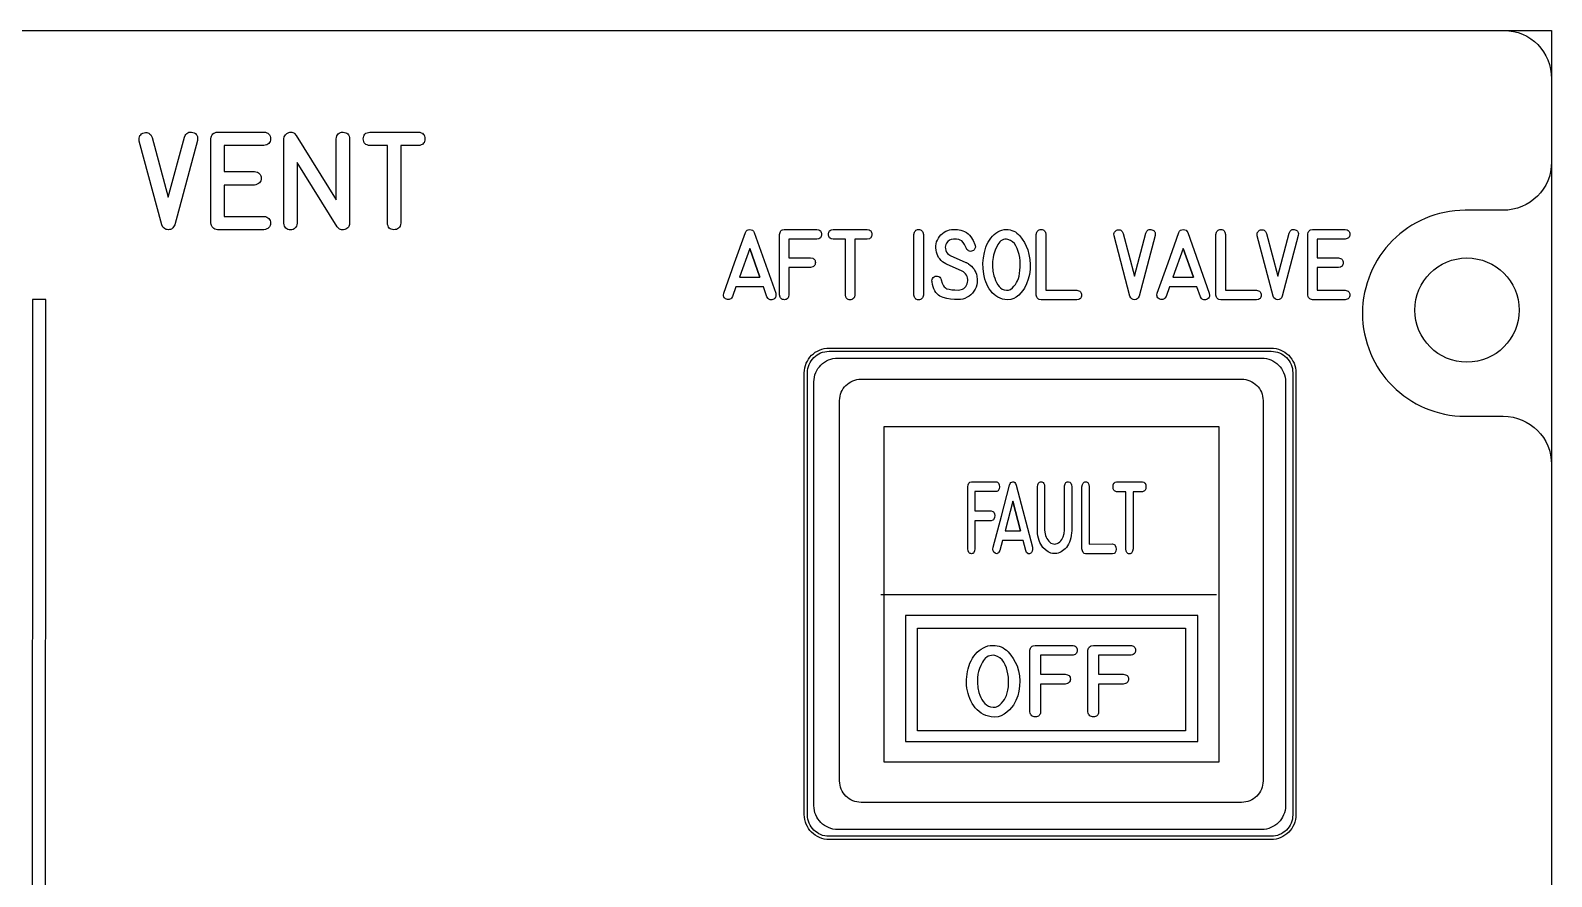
# Model space of a CAD drawing. Extents: x 27 to 704, y 10 to 614.
# Drawn here: x 631.7 to 704.3, y 268.7 to 309.1 of the extents above; entities that cross this region are included whole.
import ezdxf

# ---------------------------------------------------------------- set-up
doc = ezdxf.new("R2010")
doc.units = 0
for name, color, linetype in [('_BACKPANEL', 5, 'CONTINUOUS'), ('_ENGRAVING', 105, 'CONTINUOUS'), ('_LABELS', 30, 'CONTINUOUS'), ('_TOPLAYER', 1, 'CONTINUOUS')]:
    doc.layers.add(name, color=color, linetype=linetype)

msp = doc.modelspace()

# ---------------------------------------------------------------- linework, layer by layer
at = {"layer": '_BACKPANEL'}
for points in [[(704.25, 184.12), (704.25, 181.607), (559.25, 181.485), (559.25, 181.543), (559.25, 201.992), (559.25, 215.381), (559.25, 268.938), (559.25, 295.716), (559.25, 309.105), (704.25, 309.105), (704.25, 295.716), (704.25, 268.938), (704.25, 215.381), (704.25, 201.992)], [(700.214, 293.268), (699.959, 293.281), (699.712, 293.319), (699.474, 293.38), (699.245, 293.464), (699.028, 293.568), (698.823, 293.693), (698.631, 293.836), (698.454, 293.997), (698.294, 294.174), (698.15, 294.365), (698.026, 294.57), (697.921, 294.788), (697.837, 295.016), (697.776, 295.255), (697.738, 295.502), (697.726, 295.756), (697.738, 296.011), (697.776, 296.258), (697.837, 296.496), (697.921, 296.725), (698.026, 296.942), (698.15, 297.147), (698.294, 297.339), (698.454, 297.516), (698.631, 297.676), (698.823, 297.82), (699.028, 297.944), (699.245, 298.049), (699.474, 298.133), (699.712, 298.194), (699.959, 298.232), (700.214, 298.245), (700.468, 298.232), (700.715, 298.194), (700.954, 298.133), (701.182, 298.049), (701.4, 297.944), (701.605, 297.82), (701.796, 297.676), (701.973, 297.516), (702.134, 297.339), (702.277, 297.147), (702.402, 296.942), (702.506, 296.725), (702.59, 296.496), (702.651, 296.258), (702.689, 296.011), (702.702, 295.756), (702.689, 295.502), (702.651, 295.255), (702.59, 295.016), (702.506, 294.788), (702.402, 294.57), (702.277, 294.365), (702.134, 294.174), (701.973, 293.997), (701.796, 293.836), (701.605, 293.693), (701.4, 293.568), (701.182, 293.464), (700.954, 293.38), (700.715, 293.319), (700.468, 293.281)], [(669.78, 293.792), (690.875, 293.792), (690.981, 293.787), (691.083, 293.771), (691.181, 293.746), (691.276, 293.712), (691.366, 293.669), (691.45, 293.617), (691.529, 293.558), (691.602, 293.492), (691.669, 293.419), (691.728, 293.34), (691.779, 293.255), (691.822, 293.165), (691.857, 293.071), (691.882, 292.972), (691.897, 292.87), (691.903, 292.765), (691.903, 271.67), (691.897, 271.564), (691.882, 271.462), (691.857, 271.364), (691.822, 271.269), (691.779, 271.179), (691.728, 271.094), (691.669, 271.015), (691.602, 270.943), (691.529, 270.876), (691.45, 270.817), (691.366, 270.766), (691.276, 270.723), (691.181, 270.688), (691.083, 270.663), (690.981, 270.648), (690.875, 270.642), (669.78, 270.642), (669.674, 270.648), (669.572, 270.663), (669.474, 270.688), (669.379, 270.723), (669.289, 270.766), (669.205, 270.817), (669.126, 270.876), (669.053, 270.943), (668.987, 271.015), (668.928, 271.094), (668.876, 271.179), (668.833, 271.269), (668.799, 271.364), (668.773, 271.462), (668.758, 271.564), (668.753, 271.67), (668.753, 292.765), (668.758, 292.87), (668.773, 292.972), (668.799, 293.071), (668.833, 293.165), (668.876, 293.255), (668.928, 293.34), (668.987, 293.419), (669.053, 293.492), (669.126, 293.558), (669.205, 293.617), (669.289, 293.669), (669.379, 293.712), (669.474, 293.746), (669.572, 293.771), (669.674, 293.787)]]:
    msp.add_lwpolyline(points, close=True, dxfattribs=at)
at = {"layer": '_ENGRAVING'}
for points in [[(636.868, 303.821), (636.862, 303.898), (636.866, 303.967), (636.88, 304.028), (636.904, 304.082), (636.938, 304.127), (636.981, 304.165), (637.035, 304.195), (637.099, 304.217), (637.165, 304.229), (637.226, 304.23), (637.282, 304.219), (637.333, 304.196), (637.379, 304.161), (637.421, 304.115), (637.457, 304.057), (637.489, 303.987), (638.255, 301.148), (639.027, 304.015), (639.058, 304.085), (639.095, 304.144), (639.137, 304.19), (639.185, 304.224), (639.237, 304.246), (639.295, 304.256), (639.359, 304.253), (639.427, 304.239), (639.493, 304.214), (639.547, 304.183), (639.591, 304.145), (639.624, 304.1), (639.646, 304.047), (639.656, 303.988), (639.656, 303.922), (639.645, 303.848), (638.563, 299.829), (638.509, 299.726), (638.477, 299.686), (638.441, 299.653), (638.401, 299.627), (638.357, 299.608), (638.309, 299.597), (638.258, 299.593), (638.206, 299.597), (638.158, 299.607), (638.114, 299.625), (638.073, 299.649), (638.036, 299.681), (638.002, 299.72), (637.946, 299.82)], [(642.81, 303.616), (640.924, 303.616), (640.924, 302.372), (642.362, 302.372), (642.437, 302.357), (642.503, 302.334), (642.558, 302.304), (642.604, 302.267), (642.639, 302.223), (642.664, 302.172), (642.679, 302.113), (642.684, 302.048), (642.678, 301.982), (642.663, 301.924), (642.638, 301.873), (642.602, 301.829), (642.557, 301.793), (642.502, 301.763), (642.437, 301.741), (642.362, 301.726), (640.924, 301.726), (640.924, 300.231), (642.81, 300.231), (642.885, 300.216), (642.95, 300.193), (643.005, 300.164), (643.05, 300.127), (643.085, 300.084), (643.11, 300.033), (643.126, 299.975), (643.131, 299.911), (643.126, 299.846), (643.11, 299.788), (643.085, 299.738), (643.05, 299.694), (643.005, 299.658), (642.95, 299.629), (642.885, 299.607), (642.81, 299.592), (640.608, 299.592), (640.54, 299.605), (640.481, 299.626), (640.429, 299.655), (640.385, 299.691), (640.348, 299.735), (640.319, 299.787), (640.298, 299.847), (640.285, 299.915), (640.285, 303.933), (640.299, 304.003), (640.321, 304.065), (640.35, 304.118), (640.387, 304.162), (640.431, 304.198), (640.483, 304.224), (640.541, 304.242), (640.608, 304.251), (642.81, 304.251), (642.885, 304.241), (642.95, 304.222), (643.005, 304.194), (643.05, 304.159), (643.085, 304.115), (643.11, 304.062), (643.125, 304.001), (643.129, 303.932), (643.124, 303.862), (643.109, 303.801), (643.084, 303.749), (643.049, 303.705), (643.004, 303.67), (642.949, 303.644), (642.884, 303.626)], [(646.905, 299.906), (646.901, 299.849), (646.89, 299.798), (646.872, 299.751), (646.847, 299.711), (646.814, 299.675), (646.775, 299.646), (646.728, 299.621), (646.674, 299.602), (646.618, 299.59), (646.565, 299.587), (646.515, 299.591), (646.469, 299.604), (646.426, 299.625), (646.386, 299.654), (646.349, 299.692), (646.315, 299.738), (644.404, 302.802), (644.404, 299.906), (644.389, 299.831), (644.366, 299.767), (644.336, 299.712), (644.299, 299.667), (644.255, 299.632), (644.205, 299.607), (644.147, 299.593), (644.083, 299.588), (644.018, 299.593), (643.961, 299.607), (643.91, 299.632), (643.867, 299.667), (643.83, 299.712), (643.801, 299.767), (643.778, 299.831), (643.763, 299.906), (643.763, 303.924), (643.791, 304.032), (643.841, 304.12), (643.912, 304.188), (644.005, 304.235), (644.056, 304.249), (644.105, 304.255), (644.152, 304.251), (644.196, 304.237), (644.238, 304.215), (644.278, 304.184), (644.352, 304.094), (646.263, 301.025), (646.263, 303.924), (646.278, 304), (646.3, 304.066), (646.33, 304.121), (646.367, 304.167), (646.413, 304.202), (646.465, 304.227), (646.526, 304.241), (646.594, 304.245), (646.662, 304.24), (646.721, 304.224), (646.773, 304.199), (646.816, 304.163), (646.85, 304.118), (646.877, 304.063), (646.895, 303.998), (646.905, 303.924)], [(648.711, 299.911), (648.711, 303.61), (647.876, 303.61), (647.801, 303.62), (647.737, 303.639), (647.682, 303.666), (647.637, 303.702), (647.603, 303.746), (647.578, 303.799), (647.563, 303.86), (647.559, 303.929), (647.564, 303.999), (647.579, 304.06), (647.604, 304.113), (647.639, 304.157), (647.683, 304.193), (647.738, 304.221), (647.802, 304.24), (647.876, 304.251), (650.185, 304.251), (650.259, 304.241), (650.322, 304.222), (650.377, 304.194), (650.421, 304.158), (650.455, 304.114), (650.48, 304.061), (650.495, 303.999), (650.5, 303.929), (650.495, 303.859), (650.481, 303.798), (650.456, 303.745), (650.422, 303.701), (650.378, 303.665), (650.323, 303.638), (650.259, 303.62), (650.185, 303.61), (649.352, 303.61), (649.352, 299.911), (649.336, 299.835), (649.312, 299.77), (649.281, 299.714), (649.242, 299.669), (649.197, 299.635), (649.144, 299.61), (649.084, 299.596), (649.017, 299.592), (648.95, 299.598), (648.892, 299.614), (648.841, 299.639), (648.799, 299.674), (648.765, 299.719), (648.739, 299.773), (648.721, 299.837)], [(664.755, 296.566), (665.27, 298.01), (665.786, 299.453), (665.819, 299.519), (665.865, 299.566), (665.924, 299.594), (665.997, 299.604), (666.069, 299.595), (666.128, 299.567), (666.175, 299.52), (666.209, 299.453), (667.238, 296.558), (667.248, 296.453), (667.242, 296.408), (667.228, 296.368), (667.207, 296.333), (667.179, 296.304), (667.143, 296.279), (667.1, 296.26), (667.055, 296.247), (667.012, 296.243), (666.972, 296.248), (666.935, 296.261), (666.901, 296.282), (666.869, 296.312), (666.813, 296.397), (666.647, 296.866), (665.338, 296.866), (665.177, 296.409), (665.12, 296.323), (665.088, 296.293), (665.053, 296.272), (665.015, 296.259), (664.974, 296.255), (664.931, 296.26), (664.885, 296.274), (664.841, 296.294), (664.806, 296.319), (664.778, 296.348), (664.758, 296.382), (664.745, 296.421), (664.741, 296.465)], [(667.414, 296.483), (667.414, 299.372), (667.439, 299.467), (667.46, 299.506), (667.486, 299.538), (667.517, 299.564), (667.553, 299.583), (667.642, 299.604), (669.198, 299.604), (669.295, 299.583), (669.334, 299.563), (669.365, 299.537), (669.389, 299.505), (669.407, 299.467), (669.417, 299.423), (669.421, 299.372), (669.417, 299.322), (669.407, 299.278), (669.389, 299.24), (669.364, 299.208), (669.332, 299.183), (669.293, 299.164), (669.194, 299.144), (667.866, 299.144), (667.866, 298.248), (668.902, 298.248), (668.999, 298.228), (669.037, 298.209), (669.069, 298.185), (669.094, 298.154), (669.112, 298.118), (669.123, 298.075), (669.127, 298.027), (669.124, 297.978), (669.114, 297.935), (669.097, 297.897), (669.072, 297.865), (669.04, 297.838), (669.002, 297.816), (668.902, 297.788), (667.866, 297.788), (667.866, 296.483), (667.846, 296.383), (667.828, 296.344), (667.803, 296.312), (667.773, 296.287), (667.737, 296.269), (667.696, 296.258), (667.648, 296.253), (667.6, 296.256), (667.558, 296.266), (667.521, 296.284), (667.489, 296.309), (667.462, 296.341), (667.441, 296.381)], [(670.562, 296.479), (670.562, 299.142), (669.973, 299.142), (669.874, 299.163), (669.836, 299.183), (669.804, 299.209), (669.78, 299.241), (669.762, 299.278), (669.752, 299.322), (669.749, 299.372), (669.752, 299.422), (669.763, 299.466), (669.781, 299.504), (669.805, 299.536), (669.837, 299.562), (669.875, 299.582), (669.973, 299.604), (671.603, 299.604), (671.7, 299.583), (671.739, 299.563), (671.77, 299.537), (671.794, 299.505), (671.812, 299.467), (671.822, 299.423), (671.826, 299.372), (671.823, 299.322), (671.812, 299.278), (671.795, 299.24), (671.771, 299.208), (671.739, 299.182), (671.701, 299.163), (671.603, 299.142), (671.015, 299.142), (671.015, 296.479), (670.987, 296.378), (670.965, 296.338), (670.938, 296.306), (670.905, 296.281), (670.868, 296.263), (670.826, 296.253), (670.778, 296.25), (670.731, 296.254), (670.69, 296.266), (670.654, 296.284), (670.624, 296.309), (670.6, 296.341), (670.582, 296.38)], [(674.279, 296.476), (674.251, 296.375), (674.23, 296.335), (674.204, 296.303), (674.173, 296.278), (674.137, 296.26), (674.096, 296.249), (674.05, 296.246), (674.004, 296.25), (673.963, 296.261), (673.927, 296.279), (673.896, 296.304), (673.87, 296.336), (673.849, 296.376), (673.823, 296.476), (673.823, 299.372), (673.849, 299.473), (673.87, 299.512), (673.896, 299.545), (673.927, 299.57), (673.963, 299.589), (674.004, 299.6), (674.05, 299.603), (674.096, 299.6), (674.137, 299.589), (674.173, 299.571), (674.204, 299.546), (674.23, 299.513), (674.251, 299.473), (674.279, 299.372)], [(676.306, 298.035), (676.331, 298.024), (676.36, 298.009), (676.386, 297.994), (676.411, 297.979), (676.437, 297.963), (676.513, 297.907), (676.581, 297.846), (676.642, 297.78), (676.695, 297.709), (676.74, 297.633), (676.778, 297.552), (676.808, 297.465), (676.831, 297.373), (676.849, 297.224), (676.844, 297.07), (676.825, 296.961), (676.793, 296.856), (676.748, 296.755), (676.69, 296.659), (676.622, 296.569), (676.546, 296.491), (676.462, 296.423), (676.37, 296.366), (676.265, 296.318), (676.159, 296.283), (676.051, 296.262), (675.941, 296.255), (675.757, 296.261), (675.577, 296.279), (675.401, 296.31), (675.229, 296.352), (675.148, 296.382), (675.072, 296.421), (675.002, 296.471), (674.939, 296.531), (674.881, 296.602), (674.83, 296.682), (674.785, 296.773), (674.746, 296.874), (674.717, 296.985), (674.694, 297.1), (674.689, 297.157), (674.696, 297.211), (674.717, 297.261), (674.751, 297.308), (674.794, 297.346), (674.842, 297.37), (674.895, 297.38), (674.953, 297.377), (675.012, 297.357), (675.061, 297.324), (675.1, 297.277), (675.13, 297.216), (675.134, 297.202), (675.18, 297.042), (675.24, 296.918), (675.276, 296.869), (675.315, 296.83), (675.357, 296.799), (675.404, 296.777), (675.509, 296.748), (675.633, 296.727), (675.776, 296.717), (675.938, 296.715), (676.013, 296.72), (676.083, 296.734), (676.146, 296.757), (676.203, 296.79), (676.254, 296.833), (676.299, 296.885), (676.337, 296.946), (676.37, 297.016), (676.39, 297.084), (676.4, 297.153), (676.398, 297.224), (676.386, 297.296), (676.364, 297.365), (676.333, 297.429), (676.294, 297.486), (676.246, 297.537), (676.192, 297.577), (676.124, 297.614), (675.38, 297.947), (675.356, 297.96), (675.269, 298.012), (675.191, 298.068), (675.122, 298.13), (675.061, 298.198), (675.008, 298.27), (674.965, 298.348), (674.93, 298.43), (674.903, 298.518), (674.882, 298.622), (674.872, 298.723), (674.874, 298.821), (674.887, 298.916), (674.911, 299.009), (674.947, 299.099), (674.995, 299.186), (675.053, 299.271), (675.12, 299.349), (675.192, 299.417), (675.269, 299.474), (675.352, 299.521), (675.439, 299.557), (675.531, 299.583), (675.628, 299.599), (675.73, 299.604), (675.907, 299.599), (676.074, 299.567), (676.155, 299.546), (676.237, 299.514), (676.332, 299.461), (676.415, 299.399), (676.487, 299.329), (676.547, 299.249), (676.649, 299.073), (676.741, 298.884), (676.755, 298.841), (676.76, 298.764), (676.739, 298.695), (676.699, 298.633), (676.665, 298.603), (676.623, 298.578), (676.578, 298.564), (676.531, 298.56), (676.482, 298.567), (676.435, 298.584), (676.394, 298.612), (676.359, 298.65), (676.33, 298.698), (676.241, 298.893), (676.184, 298.983), (676.108, 299.057), (676.04, 299.096), (675.967, 299.123), (675.862, 299.141), (675.714, 299.146), (675.613, 299.132), (675.524, 299.096), (675.448, 299.037), (675.385, 298.956), (675.353, 298.894), (675.332, 298.829), (675.324, 298.761), (675.327, 298.689), (675.346, 298.603), (675.38, 298.527), (675.43, 298.462), (675.494, 298.407), (675.509, 298.396), (675.526, 298.386), (675.544, 298.377), (675.563, 298.369)], [(679.256, 298.639), (679.318, 298.411), (679.358, 298.177), (679.374, 297.94), (679.367, 297.698), (679.337, 297.459), (679.284, 297.231), (679.206, 297.014), (679.105, 296.807), (679.027, 296.686), (678.936, 296.575), (678.832, 296.473), (678.714, 296.381), (678.587, 296.308), (678.454, 296.263), (678.314, 296.246), (678.168, 296.258), (678.05, 296.285), (677.939, 296.323), (677.835, 296.372), (677.738, 296.431), (677.649, 296.501), (677.566, 296.582), (677.491, 296.673), (677.423, 296.776), (677.362, 296.885), (677.307, 296.997), (677.26, 297.112), (677.219, 297.231), (677.159, 297.477), (677.126, 297.735), (677.121, 297.997), (677.142, 298.256), (677.191, 298.512), (677.266, 298.764), (677.314, 298.885), (677.368, 298.997), (677.429, 299.101), (677.496, 299.197), (677.571, 299.284), (677.651, 299.362), (677.739, 299.432), (677.832, 299.493), (677.928, 299.542), (678.026, 299.576), (678.127, 299.597), (678.229, 299.604), (678.326, 299.599), (678.418, 299.585), (678.505, 299.561), (678.588, 299.528), (678.667, 299.485), (678.741, 299.433), (678.81, 299.372), (678.875, 299.3), (678.993, 299.145), (679.096, 298.983), (679.183, 298.815)], [(678.242, 299.139), (678.17, 299.134), (678.103, 299.119), (678.041, 299.093), (677.982, 299.058), (677.929, 299.012), (677.88, 298.957), (677.835, 298.891), (677.795, 298.815), (677.726, 298.659), (677.671, 298.514), (677.63, 298.382), (677.603, 298.261), (677.582, 298.077), (677.58, 297.857), (677.601, 297.621), (677.648, 297.387), (677.681, 297.274), (677.722, 297.167), (677.77, 297.066), (677.826, 296.97), (677.89, 296.885), (677.963, 296.815), (678.046, 296.761), (678.138, 296.723), (678.246, 296.702), (678.347, 296.71), (678.395, 296.725), (678.44, 296.747), (678.526, 296.814), (678.602, 296.897), (678.669, 296.982), (678.726, 297.07), (678.772, 297.161), (678.811, 297.262), (678.844, 297.378), (678.87, 297.509), (678.889, 297.655), (678.9, 297.808), (678.901, 297.961), (678.892, 298.114), (678.874, 298.267), (678.846, 298.416), (678.807, 298.557), (678.756, 298.691), (678.695, 298.817), (678.621, 298.929), (678.534, 299.018), (678.432, 299.085), (678.316, 299.129)], [(679.893, 296.248), (679.805, 296.267), (679.768, 296.286), (679.737, 296.312), (679.711, 296.343), (679.691, 296.381), (679.665, 296.476), (679.665, 299.372), (679.692, 299.475), (679.714, 299.515), (679.74, 299.547), (679.772, 299.573), (679.809, 299.59), (679.852, 299.601), (679.899, 299.603), (679.947, 299.599), (679.988, 299.587), (680.024, 299.569), (680.054, 299.543), (680.079, 299.511), (680.098, 299.471), (680.118, 299.372), (680.118, 296.705), (681.601, 296.707), (681.7, 296.682), (681.739, 296.662), (681.771, 296.635), (681.796, 296.603), (681.813, 296.565), (681.823, 296.521), (681.826, 296.472), (681.822, 296.423), (681.811, 296.38), (681.793, 296.343), (681.768, 296.312), (681.736, 296.287), (681.698, 296.268), (681.599, 296.248)], [(683.374, 299.295), (683.373, 299.4), (683.383, 299.444), (683.4, 299.482), (683.424, 299.515), (683.455, 299.542), (683.493, 299.564), (683.537, 299.58), (683.584, 299.588), (683.627, 299.589), (683.667, 299.581), (683.703, 299.564), (683.736, 299.54), (683.765, 299.506), (683.813, 299.414), (684.354, 297.37), (684.899, 299.434), (684.947, 299.527), (684.977, 299.56), (685.011, 299.585), (685.048, 299.6), (685.089, 299.607), (685.133, 299.606), (685.182, 299.595), (685.228, 299.578), (685.267, 299.555), (685.298, 299.528), (685.321, 299.495), (685.336, 299.457), (685.344, 299.415), (685.336, 299.314), (684.571, 296.42), (684.534, 296.346), (684.485, 296.294), (684.426, 296.262), (684.356, 296.251), (684.286, 296.261), (684.225, 296.291), (684.176, 296.342), (684.136, 296.414)], [(685.436, 296.566), (685.951, 298.01), (686.468, 299.453), (686.501, 299.519), (686.547, 299.566), (686.606, 299.594), (686.678, 299.604), (686.75, 299.595), (686.81, 299.567), (686.856, 299.52), (686.89, 299.453), (687.92, 296.558), (687.929, 296.453), (687.923, 296.408), (687.909, 296.368), (687.888, 296.333), (687.86, 296.304), (687.825, 296.279), (687.782, 296.26), (687.736, 296.247), (687.694, 296.243), (687.654, 296.248), (687.617, 296.261), (687.582, 296.282), (687.55, 296.312), (687.494, 296.397), (687.329, 296.866), (686.019, 296.866), (685.859, 296.409), (685.802, 296.323), (685.769, 296.293), (685.734, 296.272), (685.696, 296.259), (685.656, 296.255), (685.612, 296.26), (685.566, 296.274), (685.523, 296.294), (685.487, 296.319), (685.459, 296.348), (685.439, 296.382), (685.427, 296.421), (685.422, 296.465)], [(688.464, 296.248), (688.376, 296.267), (688.34, 296.286), (688.309, 296.312), (688.283, 296.343), (688.262, 296.381), (688.236, 296.476), (688.236, 299.372), (688.264, 299.475), (688.285, 299.515), (688.312, 299.547), (688.344, 299.573), (688.381, 299.59), (688.423, 299.601), (688.471, 299.603), (688.518, 299.599), (688.56, 299.587), (688.596, 299.569), (688.626, 299.543), (688.65, 299.511), (688.669, 299.471), (688.689, 299.372), (688.689, 296.705), (690.172, 296.707), (690.272, 296.682), (690.311, 296.662), (690.343, 296.635), (690.367, 296.603), (690.385, 296.565), (690.395, 296.521), (690.398, 296.472), (690.394, 296.423), (690.383, 296.38), (690.365, 296.343), (690.34, 296.312), (690.308, 296.287), (690.269, 296.268), (690.171, 296.248)], [(690.204, 299.295), (690.202, 299.4), (690.212, 299.444), (690.229, 299.482), (690.253, 299.515), (690.284, 299.542), (690.322, 299.564), (690.367, 299.58), (690.413, 299.588), (690.456, 299.589), (690.496, 299.581), (690.532, 299.564), (690.565, 299.54), (690.594, 299.506), (690.642, 299.414), (691.184, 297.37), (691.728, 299.434), (691.777, 299.527), (691.806, 299.56), (691.84, 299.585), (691.877, 299.6), (691.918, 299.607), (691.963, 299.606), (692.011, 299.595), (692.057, 299.578), (692.096, 299.555), (692.127, 299.528), (692.15, 299.495), (692.165, 299.457), (692.173, 299.415), (692.165, 299.314), (691.4, 296.42), (691.363, 296.346), (691.314, 296.294), (691.255, 296.262), (691.185, 296.251), (691.115, 296.261), (691.055, 296.291), (691.005, 296.342), (690.965, 296.414)], [(694.4, 299.147), (693.068, 299.147), (693.068, 298.251), (694.083, 298.251), (694.183, 298.224), (694.222, 298.202), (694.254, 298.176), (694.279, 298.144), (694.297, 298.107), (694.307, 298.065), (694.311, 298.018), (694.307, 297.971), (694.296, 297.929), (694.278, 297.892), (694.253, 297.861), (694.221, 297.834), (694.182, 297.813), (694.083, 297.786), (693.068, 297.786), (693.068, 296.71), (694.4, 296.71), (694.499, 296.683), (694.538, 296.662), (694.57, 296.635), (694.594, 296.604), (694.612, 296.567), (694.623, 296.526), (694.626, 296.479), (694.623, 296.433), (694.612, 296.391), (694.594, 296.355), (694.57, 296.324), (694.538, 296.298), (694.499, 296.277), (694.4, 296.25), (692.845, 296.25), (692.755, 296.274), (692.718, 296.295), (692.687, 296.321), (692.661, 296.353), (692.641, 296.391), (692.617, 296.483), (692.617, 299.375), (692.642, 299.47), (692.663, 299.508), (692.689, 299.54), (692.72, 299.566), (692.756, 299.585), (692.845, 299.604), (694.4, 299.604), (694.499, 299.583), (694.538, 299.563), (694.569, 299.538), (694.594, 299.506), (694.612, 299.468), (694.622, 299.424), (694.625, 299.374), (694.622, 299.324), (694.611, 299.28), (694.593, 299.243), (694.569, 299.211), (694.537, 299.186), (694.498, 299.167)], [(666.483, 297.326), (665.995, 298.702), (665.503, 297.326)], [(665.995, 298.702), (666.483, 297.326)], [(687.165, 297.326), (686.676, 298.702), (686.185, 297.326)], [(686.676, 298.702), (687.165, 297.326)], [(631.77, 296.256), (631.752, 231.36), (632.388, 231.359), (632.407, 296.255)], [(669.79, 293.946), (690.865, 293.946), (690.987, 293.939), (691.106, 293.921), (691.22, 293.892), (691.33, 293.852), (691.434, 293.802), (691.532, 293.743), (691.623, 293.674), (691.708, 293.598), (691.785, 293.513), (691.853, 293.422), (691.913, 293.323), (691.963, 293.219), (692.002, 293.11), (692.032, 292.995), (692.05, 292.877), (692.056, 292.755), (692.056, 271.68), (692.05, 271.557), (692.032, 271.439), (692.002, 271.325), (691.963, 271.215), (691.913, 271.111), (691.853, 271.013), (691.785, 270.921), (691.708, 270.837), (691.623, 270.76), (691.532, 270.692), (691.434, 270.632), (691.33, 270.582), (691.22, 270.542), (691.106, 270.513), (690.987, 270.495), (690.865, 270.489), (669.79, 270.489), (669.668, 270.495), (669.549, 270.513), (669.435, 270.542), (669.326, 270.582), (669.221, 270.632), (669.123, 270.692), (669.032, 270.76), (668.947, 270.837), (668.87, 270.921), (668.802, 271.013), (668.743, 271.111), (668.693, 271.215), (668.653, 271.325), (668.623, 271.439), (668.605, 271.557), (668.599, 271.68), (668.599, 292.755), (668.605, 292.877), (668.623, 292.995), (668.653, 293.11), (668.693, 293.219), (668.743, 293.323), (668.802, 293.422), (668.87, 293.513), (668.947, 293.598), (669.032, 293.674), (669.123, 293.743), (669.221, 293.802), (669.326, 293.852), (669.435, 293.892), (669.549, 293.921), (669.668, 293.939)], [(670.198, 293.467), (690.414, 293.467), (690.531, 293.461), (690.645, 293.444), (690.754, 293.416), (690.859, 293.378), (690.959, 293.33), (691.053, 293.273), (691.141, 293.207), (691.222, 293.133), (691.296, 293.052), (691.361, 292.965), (691.418, 292.87), (691.466, 292.771), (691.505, 292.666), (691.533, 292.556), (691.55, 292.442), (691.556, 292.325), (691.556, 272.109), (691.55, 271.992), (691.533, 271.879), (691.505, 271.769), (691.466, 271.664), (691.418, 271.564), (691.361, 271.47), (691.296, 271.382), (691.222, 271.301), (691.141, 271.227), (691.053, 271.162), (690.959, 271.105), (690.859, 271.057), (690.754, 271.018), (690.645, 270.99), (690.531, 270.973), (690.414, 270.967), (670.198, 270.967), (670.081, 270.973), (669.967, 270.99), (669.858, 271.018), (669.752, 271.057), (669.653, 271.105), (669.558, 271.162), (669.471, 271.227), (669.39, 271.301), (669.316, 271.382), (669.25, 271.47), (669.193, 271.564), (669.145, 271.664), (669.107, 271.769), (669.079, 271.879), (669.062, 271.992), (669.056, 272.109), (669.056, 292.325), (669.062, 292.442), (669.079, 292.556), (669.107, 292.666), (669.145, 292.771), (669.193, 292.87), (669.25, 292.965), (669.316, 293.052), (669.39, 293.133), (669.471, 293.207), (669.558, 293.273), (669.653, 293.33), (669.752, 293.378), (669.858, 293.416), (669.967, 293.444), (670.081, 293.461)]]:
    msp.add_lwpolyline(points, close=True, dxfattribs=at)
at = {"layer": '_LABELS'}
for points in [[(688.397, 274.189), (688.397, 290.191), (672.397, 290.191), (672.397, 274.189)], [(676.397, 284.364), (676.397, 287.324), (676.416, 287.422), (676.451, 287.494), (676.502, 287.541), (676.569, 287.562), (677.742, 287.562), (677.782, 287.554), (677.816, 287.54), (677.845, 287.52), (677.869, 287.493), (677.9, 287.422), (677.911, 287.325), (677.9, 287.228), (677.868, 287.157), (677.844, 287.131), (677.815, 287.111), (677.78, 287.098), (677.74, 287.091), (676.737, 287.091), (676.737, 286.173), (677.519, 286.173), (677.593, 286.152), (677.622, 286.133), (677.645, 286.108), (677.677, 286.039), (677.689, 285.946), (677.679, 285.852), (677.648, 285.78), (677.624, 285.752), (677.594, 285.73), (677.519, 285.701), (676.737, 285.701), (676.737, 284.364), (676.722, 284.262), (676.69, 284.189), (676.667, 284.163), (676.64, 284.145), (676.609, 284.133), (676.573, 284.129), (676.537, 284.132), (676.505, 284.142), (676.477, 284.16), (676.453, 284.186), (676.417, 284.26)], [(677.61, 284.449), (677.999, 285.929), (678.388, 287.408), (678.413, 287.475), (678.448, 287.523), (678.493, 287.552), (678.547, 287.562), (678.602, 287.553), (678.647, 287.524), (678.682, 287.476), (678.707, 287.408), (679.484, 284.441), (679.491, 284.333), (679.476, 284.246), (679.439, 284.18), (679.412, 284.155), (679.38, 284.136), (679.346, 284.123), (679.314, 284.119), (679.284, 284.123), (679.256, 284.136), (679.205, 284.189), (679.163, 284.276), (679.038, 284.756), (678.05, 284.756), (677.929, 284.288), (677.886, 284.2), (677.861, 284.17), (677.835, 284.148), (677.806, 284.135), (677.776, 284.131), (677.743, 284.136), (677.708, 284.15), (677.648, 284.196), (677.612, 284.261), (677.599, 284.346)], [(681.357, 285.258), (681.357, 285.225), (681.353, 285.124), (681.337, 285), (681.315, 284.884), (681.286, 284.777), (681.251, 284.678), (681.21, 284.587), (681.162, 284.505), (681.108, 284.432), (681.048, 284.366), (680.919, 284.26), (680.853, 284.22), (680.786, 284.187), (680.718, 284.163), (680.649, 284.146), (680.579, 284.138), (680.508, 284.138), (680.437, 284.146), (680.367, 284.162), (680.299, 284.186), (680.233, 284.218), (680.104, 284.307), (679.982, 284.428), (679.926, 284.5), (679.877, 284.58), (679.834, 284.668), (679.798, 284.764), (679.769, 284.867), (679.747, 284.978), (679.732, 285.098), (679.723, 285.225), (679.723, 285.258), (679.723, 287.327), (679.737, 287.418), (679.77, 287.493), (679.814, 287.541), (679.867, 287.562), (679.93, 287.557), (679.989, 287.529), (680.031, 287.481), (680.057, 287.414), (680.065, 287.327), (680.065, 285.258), (680.087, 285.077), (680.108, 284.996), (680.136, 284.921), (680.17, 284.852), (680.21, 284.789), (680.257, 284.732), (680.311, 284.681), (680.368, 284.639), (680.426, 284.61), (680.484, 284.594), (680.544, 284.589), (680.604, 284.598), (680.665, 284.619), (680.726, 284.652), (680.789, 284.698), (680.841, 284.747), (680.887, 284.803), (680.924, 284.866), (680.954, 284.936), (680.996, 285.089), (681.017, 285.258), (681.017, 287.327), (681.019, 287.372), (681.041, 287.462), (681.079, 287.522), (681.104, 287.542), (681.133, 287.555), (681.202, 287.559), (681.27, 287.537), (681.297, 287.517), (681.319, 287.491), (681.348, 287.421), (681.357, 287.327)], [(682.018, 284.124), (681.952, 284.143), (681.901, 284.189), (681.866, 284.26), (681.846, 284.357), (681.846, 287.324), (681.867, 287.429), (681.903, 287.504), (681.927, 287.53), (681.955, 287.548), (681.987, 287.558), (682.023, 287.561), (682.059, 287.557), (682.09, 287.545), (682.118, 287.526), (682.14, 287.5), (682.173, 287.426), (682.188, 287.324), (682.188, 284.592), (683.307, 284.594), (683.382, 284.569), (683.412, 284.547), (683.436, 284.52), (683.468, 284.448), (683.478, 284.353), (683.466, 284.258), (683.434, 284.189), (683.41, 284.163), (683.38, 284.144), (683.306, 284.124)], [(683.943, 284.36), (683.943, 287.089), (683.498, 287.089), (683.424, 287.111), (683.395, 287.131), (683.371, 287.157), (683.339, 287.228), (683.329, 287.325), (683.34, 287.421), (683.372, 287.493), (683.395, 287.519), (683.424, 287.54), (683.498, 287.562), (684.729, 287.562), (684.802, 287.54), (684.831, 287.52), (684.854, 287.493), (684.886, 287.422), (684.897, 287.325), (684.886, 287.228), (684.855, 287.156), (684.831, 287.13), (684.802, 287.11), (684.768, 287.096), (684.729, 287.089), (684.285, 287.089), (684.285, 284.36), (684.263, 284.256), (684.226, 284.183), (684.202, 284.157), (684.174, 284.139), (684.142, 284.128), (684.106, 284.125), (684.071, 284.13), (684.039, 284.141), (684.012, 284.16), (683.99, 284.186), (683.958, 284.259)], [(678.915, 285.228), (678.546, 286.637), (678.175, 285.228)], [(678.546, 286.637), (678.915, 285.228)], [(673.423, 281.173), (673.423, 281.03), (673.423, 275.173), (687.37, 275.173), (687.37, 281.173)], [(673.994, 280.574), (686.78, 280.574), (686.78, 275.673), (673.994, 275.673)], [(678.747, 278.773), (678.817, 278.54), (678.862, 278.303), (678.88, 278.061), (678.873, 277.814), (678.839, 277.571), (678.779, 277.339), (678.691, 277.117), (678.577, 276.907), (678.489, 276.784), (678.386, 276.671), (678.268, 276.567), (678.136, 276.473), (677.993, 276.398), (677.842, 276.352), (677.685, 276.336), (677.52, 276.348), (677.386, 276.375), (677.261, 276.414), (677.144, 276.463), (677.035, 276.524), (676.934, 276.595), (676.841, 276.678), (676.756, 276.771), (676.679, 276.875), (676.609, 276.986), (676.548, 277.101), (676.495, 277.218), (676.449, 277.339), (676.411, 277.462), (676.381, 277.589), (676.359, 277.719), (676.344, 277.852), (676.337, 277.986), (676.338, 278.119), (676.346, 278.251), (676.362, 278.383), (676.386, 278.513), (676.417, 278.643), (676.502, 278.9), (676.556, 279.023), (676.617, 279.138), (676.686, 279.244), (676.762, 279.341), (676.845, 279.429), (676.936, 279.509), (677.035, 279.58), (677.141, 279.643), (677.249, 279.692), (677.36, 279.728), (677.473, 279.749), (677.589, 279.756), (677.698, 279.751), (677.801, 279.737), (677.9, 279.712), (677.994, 279.679), (678.082, 279.635), (678.166, 279.582), (678.244, 279.519), (678.317, 279.447), (678.45, 279.288), (678.566, 279.124), (678.665, 278.952)], [(679.36, 276.576), (679.36, 279.519), (679.371, 279.571), (679.388, 279.617), (679.411, 279.656), (679.44, 279.688), (679.476, 279.715), (679.517, 279.735), (679.617, 279.756), (681.372, 279.756), (681.431, 279.748), (681.482, 279.734), (681.526, 279.714), (681.561, 279.688), (681.589, 279.655), (681.608, 279.616), (681.62, 279.571), (681.624, 279.52), (681.62, 279.469), (681.608, 279.424), (681.588, 279.385), (681.56, 279.353), (681.524, 279.327), (681.48, 279.307), (681.428, 279.294), (681.368, 279.287), (679.869, 279.287), (679.869, 278.375), (681.039, 278.375), (681.148, 278.354), (681.191, 278.335), (681.227, 278.31), (681.255, 278.279), (681.275, 278.242), (681.288, 278.199), (681.292, 278.15), (681.289, 278.1), (681.278, 278.056), (681.258, 278.018), (681.231, 277.984), (681.195, 277.957), (681.151, 277.934), (681.039, 277.906), (679.869, 277.906), (679.869, 276.576), (679.861, 276.522), (679.847, 276.475), (679.826, 276.436), (679.799, 276.403), (679.765, 276.377), (679.724, 276.359), (679.677, 276.347), (679.624, 276.343), (679.57, 276.346), (679.522, 276.356), (679.48, 276.374), (679.444, 276.4), (679.414, 276.433), (679.39, 276.473), (679.372, 276.521)], [(682.132, 276.576), (682.132, 279.519), (682.143, 279.571), (682.16, 279.617), (682.183, 279.656), (682.212, 279.688), (682.248, 279.715), (682.289, 279.735), (682.389, 279.756), (684.144, 279.756), (684.203, 279.748), (684.254, 279.734), (684.298, 279.714), (684.333, 279.688), (684.361, 279.655), (684.38, 279.616), (684.392, 279.571), (684.396, 279.52), (684.392, 279.469), (684.38, 279.424), (684.36, 279.385), (684.332, 279.353), (684.296, 279.327), (684.252, 279.307), (684.2, 279.294), (684.14, 279.287), (682.641, 279.287), (682.641, 278.375), (683.81, 278.375), (683.92, 278.354), (683.963, 278.335), (683.999, 278.31), (684.027, 278.279), (684.047, 278.242), (684.059, 278.199), (684.064, 278.15), (684.061, 278.1), (684.05, 278.056), (684.03, 278.018), (684.003, 277.984), (683.967, 277.957), (683.923, 277.934), (683.81, 277.906), (682.641, 277.906), (682.641, 276.576), (682.633, 276.522), (682.619, 276.475), (682.598, 276.436), (682.571, 276.403), (682.537, 276.377), (682.496, 276.359), (682.449, 276.347), (682.395, 276.343), (682.342, 276.346), (682.294, 276.356), (682.252, 276.374), (682.216, 276.4), (682.186, 276.433), (682.162, 276.473), (682.144, 276.521)], [(677.603, 279.282), (677.522, 279.277), (677.446, 279.262), (677.376, 279.236), (677.31, 279.2), (677.25, 279.153), (677.194, 279.096), (677.144, 279.029), (677.098, 278.952), (677.02, 278.793), (676.958, 278.646), (676.912, 278.511), (676.882, 278.388), (676.858, 278.2), (676.856, 277.976), (676.88, 277.736), (676.932, 277.498), (676.97, 277.383), (677.016, 277.274), (677.071, 277.17), (677.134, 277.073), (677.206, 276.986), (677.289, 276.915), (677.382, 276.86), (677.485, 276.822), (677.608, 276.8), (677.666, 276.8), (677.722, 276.808), (677.775, 276.823), (677.827, 276.846), (677.923, 276.914), (678.009, 276.998), (678.085, 277.085), (678.149, 277.175), (678.201, 277.267), (678.246, 277.37), (678.282, 277.489), (678.311, 277.622), (678.333, 277.771), (678.345, 277.927), (678.346, 278.083), (678.337, 278.238), (678.316, 278.394), (678.284, 278.546), (678.24, 278.69), (678.183, 278.826), (678.114, 278.954), (678.031, 279.068), (677.932, 279.159), (677.817, 279.227), (677.686, 279.272)]]:
    msp.add_lwpolyline(points, close=True, dxfattribs=at)
msp.add_lwpolyline([(672.257, 282.19), (688.257, 282.19)], dxfattribs=at)
at = {"layer": '_TOPLAYER'}
msp.add_lwpolyline([(561.566, 309.105), (701.97, 309.104), (702.206, 309.092), (702.435, 309.057), (702.655, 309), (702.866, 308.923), (703.065, 308.825), (703.253, 308.71), (703.428, 308.577), (703.589, 308.428), (703.736, 308.264), (703.866, 308.087), (703.979, 307.896), (704.073, 307.695), (704.149, 307.483), (704.204, 307.262), (704.238, 307.032), (704.25, 306.797), (704.25, 304.5), (704.25, 302.827), (704.238, 302.591), (704.203, 302.362), (704.146, 302.14), (704.068, 301.928), (703.97, 301.727), (703.854, 301.536), (703.721, 301.359), (703.571, 301.195), (703.407, 301.046), (703.228, 300.913), (703.038, 300.797), (702.835, 300.7), (702.622, 300.623), (702.4, 300.566), (702.17, 300.531), (701.933, 300.519), (700.132, 300.519), (699.88, 300.512), (699.631, 300.493), (699.385, 300.462), (699.143, 300.418), (698.906, 300.363), (698.673, 300.297), (698.445, 300.219), (698.223, 300.13), (698.005, 300.032), (697.794, 299.923), (697.588, 299.804), (697.389, 299.676), (697.197, 299.538), (697.012, 299.392), (696.834, 299.237), (696.663, 299.074), (696.501, 298.903), (696.347, 298.724), (696.201, 298.538), (696.064, 298.345), (695.937, 298.146), (695.818, 297.94), (695.71, 297.728), (695.612, 297.511), (695.524, 297.288), (695.447, 297.06), (695.381, 296.827), (695.326, 296.59), (695.283, 296.349), (695.252, 296.104), (695.233, 295.856), (695.226, 295.604), (695.233, 295.352), (695.252, 295.104), (695.283, 294.859), (695.326, 294.618), (695.381, 294.381), (695.447, 294.148), (695.524, 293.92), (695.612, 293.697), (695.71, 293.48), (695.818, 293.268), (695.937, 293.062), (696.064, 292.863), (696.201, 292.67), (696.347, 292.484), (696.501, 292.306), (696.663, 292.135), (696.834, 291.972), (697.012, 291.817), (697.197, 291.671), (697.389, 291.533), (697.588, 291.405), (697.794, 291.286), (698.005, 291.178), (698.223, 291.079), (698.445, 290.99), (698.673, 290.913), (698.906, 290.846), (699.143, 290.791), (699.385, 290.748), (699.631, 290.716), (699.88, 290.697), (700.132, 290.691), (701.945, 290.691), (702.181, 290.678), (702.41, 290.642), (702.631, 290.584), (702.843, 290.506), (703.045, 290.408), (703.235, 290.292), (703.412, 290.159), (703.576, 290.01), (703.724, 289.847), (703.857, 289.669), (703.972, 289.479), (704.069, 289.278), (704.147, 289.066), (704.203, 288.846), (704.238, 288.617), (704.25, 288.382), (704.25, 218.717)], dxfattribs=at)
msp.add_lwpolyline([(671.31, 292.461), (689.46, 292.461), (689.565, 292.455), (689.667, 292.44), (689.765, 292.415), (689.859, 292.38), (689.949, 292.337), (690.034, 292.286), (690.113, 292.227), (690.185, 292.161), (690.251, 292.088), (690.31, 292.009), (690.362, 291.925), (690.405, 291.835), (690.439, 291.741), (690.464, 291.643), (690.48, 291.541), (690.485, 291.435), (690.485, 273.286), (690.48, 273.181), (690.464, 273.079), (690.439, 272.98), (690.405, 272.886), (690.362, 272.797), (690.31, 272.712), (690.251, 272.633), (690.185, 272.56), (690.113, 272.494), (690.034, 272.435), (689.949, 272.384), (689.859, 272.341), (689.765, 272.307), (689.667, 272.282), (689.565, 272.266), (689.46, 272.261), (671.31, 272.261), (671.205, 272.266), (671.103, 272.282), (671.005, 272.307), (670.91, 272.341), (670.821, 272.384), (670.736, 272.435), (670.657, 272.494), (670.585, 272.56), (670.518, 272.633), (670.46, 272.712), (670.408, 272.797), (670.365, 272.886), (670.331, 272.98), (670.306, 273.079), (670.29, 273.181), (670.285, 273.286), (670.285, 291.435), (670.29, 291.541), (670.306, 291.643), (670.331, 291.741), (670.365, 291.835), (670.408, 291.925), (670.46, 292.009), (670.518, 292.088), (670.585, 292.161), (670.657, 292.227), (670.736, 292.286), (670.821, 292.337), (670.91, 292.38), (671.005, 292.415), (671.103, 292.44), (671.205, 292.455)], close=True, dxfattribs=at)

doc.saveas('drawing.dxf')
